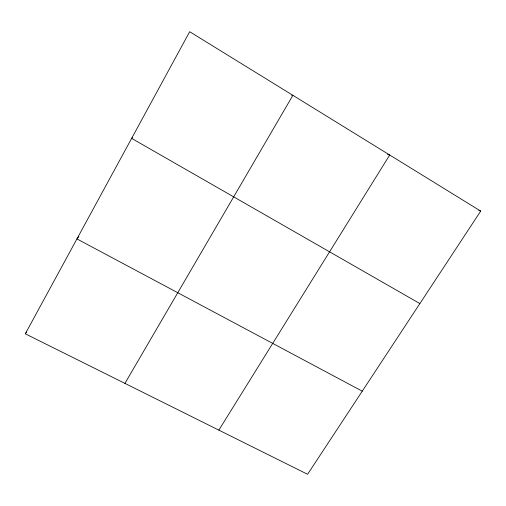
<?xml version="1.0" encoding="UTF-8"?>
<svg xmlns="http://www.w3.org/2000/svg" width="506" height="506" viewBox="0 0 506 506"><rect width="100%" height="100%" fill="white"/><g stroke="black" fill="none" stroke-linecap="round" stroke-linejoin="round"><path stroke-width="0.76" d="M25.3 333.808L189.68 31.714L480.7 211.103L307.585 474.286L25.3 333.808L26.527 332.113M124.912 383.384L292.885 95.33L291.633 95.318M218.851 430.132L389.696 155.007L387.482 154.305M77.412 238.345L78.828 236.663M132.534 137.796L131.642 138.378L419.872 303.575M478.714 210.281L480.7 211.103M76.937 238.908L362.252 391.182"/></g></svg>
